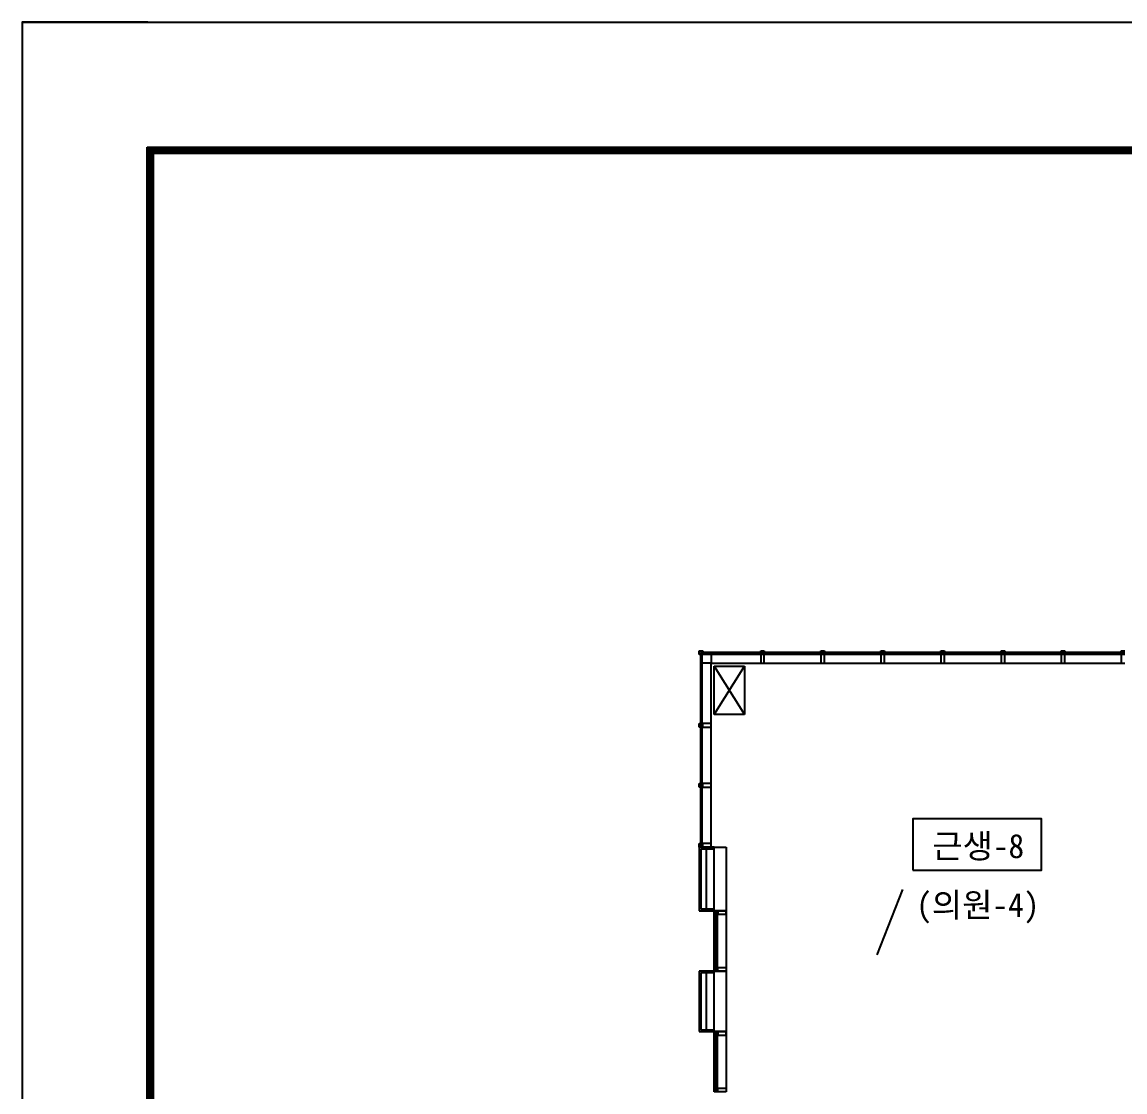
# Model space of a CAD drawing. Header units: millimetres. Extents: x 16332047 to 33387680, y -14835522 to -7015081.
# Drawn here: x 16754814 to 16842447, y -7100085 to -7015081 of the extents above; entities that cross this region are included whole.
import ezdxf
from ezdxf.enums import TextEntityAlignment as Align

# ---------------------------------------------------------------- set-up
doc = ezdxf.new("R2010")
doc.units = ezdxf.units.MM
doc.header["$LTSCALE"] = 300
doc.header["$MEASUREMENT"] = 0
doc.layers.get('Defpoints').update_dxf_attribs({"color": 155, "linetype": 'CONTINUOUS'})
doc.layers.add('AA-BORD-FORM', color=7, linetype='CONTINUOUS')
doc.layers.add('R', color=15, linetype='CONTINUOUS')
doc.layers.add('AA-XXXX-DEFP', color=144, linetype='CONTINUOUS', plot=False)
doc.layers.add('arch', color=255, linetype='CONTINUOUS', lineweight=25)
doc.styles.add('돋움체', font='')
doc.styles.get('돋움체').set_extended_font_data('DotumChe')

msp = doc.modelspace()

# ---------------------------------------------------------------- linework, layer by layer
at = {"layer": 'AA-BORD-FORM', "const_width": 500, "elevation": 0}
msp.add_lwpolyline([(16765064, -7025331), (17164564, -7025331), (17164564, -7301831), (16765064, -7301831)], close=True, dxfattribs=at)
at = {"layer": 'AA-XXXX-DEFP'}
for q in [(17174814, -7015081, 0), (16754814, -7312081, 0)]:
    msp.add_line((16754814, -7015081, 0), q, dxfattribs=at)
at = {"layer": 'AA-XXXX-DEFP', "elevation": 0}
for points in [[(16764764, -7025031), (17164864, -7025031), (17164864, -7302131), (16764764, -7302131)], [(16765064, -7025331), (17164564, -7025331), (17164564, -7301831), (16765064, -7301831)]]:
    msp.add_lwpolyline(points, close=True, dxfattribs=at)
at = {"layer": 'arch', "color": 7}
for p, q in [((16808607, -7065333), (16808607, -7065045)), ((16808607, -7065045), (16808895, -7065045)), ((16808727, -7065333), (16808607, -7065333)), ((16808727, -7065165), (16808727, -7065333)), ((16808895, -7065165), (16808727, -7065165)), ((16813647, -7065165), (16808727, -7065165)), ((16808727, -7065165), (16808727, -7065300)), ((16808862, -7065300), (16808727, -7065300)), ((16808727, -7065300), (16808727, -7070949)), ((16808727, -7065300), (16813647, -7065300)), ((16808862, -7070949), (16808862, -7065300)), ((16808862, -7065300), (16809567, -7065300)), ((16808862, -7066006), (16808862, -7065300)), ((16808895, -7065045), (16808895, -7065165)), ((16809567, -7065300), (16809567, -7066006)), ((16813503, -7065165), (16813503, -7065045)), ((16813503, -7065045), (16813791, -7065045)), ((16813791, -7065165), (16813503, -7065165)), ((16813791, -7065329), (16813503, -7065329)), ((16813503, -7065329), (16813503, -7066005)), ((16813647, -7065300), (16813647, -7065165)), ((16818423, -7065165), (16813647, -7065165)), ((16813647, -7065165), (16813647, -7065300)), ((16813647, -7065300), (16818423, -7065300)), ((16813791, -7065045), (16813791, -7065165)), ((16813791, -7066005), (16813791, -7065329)), ((16818279, -7065165), (16818279, -7065045)), ((16818279, -7065045), (16818567, -7065045)), ((16818567, -7065165), (16818279, -7065165)), ((16818567, -7065329), (16818279, -7065329)), ((16818279, -7065329), (16818279, -7066005)), ((16823199, -7065165), (16818423, -7065165)), ((16818423, -7065165), (16818423, -7065300)), ((16818423, -7065300), (16818423, -7065165)), ((16818423, -7065300), (16823199, -7065300)), ((16818567, -7065045), (16818567, -7065165)), ((16818567, -7066005), (16818567, -7065329)), ((16823055, -7065165), (16823055, -7065045)), ((16823055, -7065045), (16823343, -7065045)), ((16823343, -7065165), (16823055, -7065165)), ((16823343, -7065329), (16823055, -7065329)), ((16823055, -7065329), (16823055, -7066005)), ((16823199, -7065300), (16823199, -7065165)), ((16827975, -7065165), (16823199, -7065165)), ((16823199, -7065165), (16823199, -7065300)), ((16823199, -7065300), (16827975, -7065300)), ((16823343, -7065045), (16823343, -7065165)), ((16823343, -7066005), (16823343, -7065329)), ((16827831, -7065165), (16827831, -7065045)), ((16827831, -7065045), (16828119, -7065045)), ((16828119, -7065165), (16827831, -7065165)), ((16828119, -7065329), (16827831, -7065329)), ((16827831, -7065329), (16827831, -7066005)), ((16827975, -7065300), (16827975, -7065165)), ((16832751, -7065165), (16827975, -7065165)), ((16827975, -7065165), (16827975, -7065300)), ((16827975, -7065300), (16832751, -7065300)), ((16828119, -7065045), (16828119, -7065165)), ((16828119, -7066005), (16828119, -7065329)), ((16832607, -7065165), (16832607, -7065045)), ((16832607, -7065045), (16832895, -7065045)), ((16832607, -7065165), (16832607, -7065045)), ((16832607, -7065045), (16832895, -7065045)), ((16832895, -7065165), (16832607, -7065165)), ((16832895, -7065165), (16832607, -7065165)), ((16832895, -7065329), (16832607, -7065329)), ((16832607, -7065329), (16832607, -7066005)), ((16832895, -7065329), (16832607, -7065329)), ((16832607, -7065329), (16832607, -7066005)), ((16837527, -7065165), (16832751, -7065165)), ((16832751, -7065165), (16832751, -7065300)), ((16832751, -7065300), (16832751, -7065165)), ((16837527, -7065165), (16832751, -7065165)), ((16832751, -7065165), (16832751, -7065300)), ((16832751, -7065300), (16837527, -7065300)), ((16832751, -7065300), (16837527, -7065300)), ((16832895, -7065045), (16832895, -7065165)), ((16832895, -7065045), (16832895, -7065165)), ((16832895, -7066005), (16832895, -7065329)), ((16832895, -7066005), (16832895, -7065329)), ((16837383, -7065165), (16837383, -7065045)), ((16837383, -7065045), (16837671, -7065045)), ((16837671, -7065165), (16837383, -7065165)), ((16837671, -7065329), (16837383, -7065329)), ((16837383, -7065329), (16837383, -7066005)), ((16837527, -7065300), (16837527, -7065165)), ((16842303, -7065165), (16837527, -7065165)), ((16837527, -7065165), (16837527, -7065300)), ((16837527, -7065300), (16837527, -7065165)), ((16837527, -7065300), (16842303, -7065300)), ((16837671, -7065045), (16837671, -7065165)), ((16837671, -7066005), (16837671, -7065329)), ((16842159, -7065165), (16842159, -7065045)), ((16842159, -7065045), (16842447, -7065045)), ((16842447, -7065165), (16842159, -7065165)), ((16842447, -7065329), (16842159, -7065329)), ((16842159, -7065329), (16842159, -7066005)), ((16842303, -7065300), (16842303, -7065165)), ((16809567, -7066006), (16808862, -7066006)), ((16809567, -7080645), (16809567, -7066006)), ((16809567, -7066006), (16842447, -7066006)), ((16809807, -7066245), (16812207, -7070085)), ((16809807, -7070085), (16812207, -7066245)), ((16809807, -7070085), (16809807, -7066245)), ((16809807, -7066245), (16812207, -7066245)), ((16812207, -7066245), (16812207, -7070085)), ((16813503, -7066005), (16813791, -7066005)), ((16818279, -7066005), (16818567, -7066005)), ((16823055, -7066005), (16823343, -7066005)), ((16827831, -7066005), (16828119, -7066005)), ((16832607, -7066005), (16832895, -7066005)), ((16832607, -7066005), (16832895, -7066005)), ((16837383, -7066005), (16837671, -7066005)), ((16842159, -7066005), (16842447, -7066005)), ((16812207, -7070085), (16809807, -7070085)), ((16808607, -7071093), (16808607, -7070805)), ((16808607, -7070805), (16808727, -7070805)), ((16808727, -7071093), (16808607, -7071093)), ((16808727, -7070805), (16808727, -7071093)), ((16808727, -7070949), (16808862, -7070949)), ((16808862, -7070949), (16808727, -7070949)), ((16808727, -7070949), (16808727, -7075725)), ((16808862, -7075725), (16808862, -7070949)), ((16809567, -7070805), (16808891, -7070805)), ((16808891, -7070805), (16808891, -7071093)), ((16808891, -7071093), (16809567, -7071093)), ((16809567, -7071093), (16809567, -7070805)), ((16808607, -7075869), (16808607, -7075581)), ((16808607, -7075581), (16808727, -7075581)), ((16808727, -7075869), (16808607, -7075869)), ((16808727, -7075581), (16808727, -7075869)), ((16808862, -7075725), (16808727, -7075725)), ((16808727, -7075725), (16808727, -7080501)), ((16808727, -7075725), (16808862, -7075725)), ((16808862, -7080501), (16808862, -7075725)), ((16809567, -7075581), (16808891, -7075581)), ((16808891, -7075581), (16808891, -7075869)), ((16808891, -7075869), (16809567, -7075869)), ((16809567, -7075869), (16809567, -7075581)), ((16808607, -7080645), (16808607, -7080357)), ((16808607, -7080357), (16808727, -7080357)), ((16809807, -7080645), (16808607, -7080645)), ((16808607, -7080645), (16808607, -7085685)), ((16808727, -7080645), (16808607, -7080645)), ((16808727, -7080357), (16808727, -7080645)), ((16808727, -7080501), (16808862, -7080501)), ((16809567, -7080357), (16808891, -7080357)), ((16808891, -7080357), (16808891, -7080645)), ((16808891, -7080645), (16809567, -7080645)), ((16809183, -7080645), (16809181, -7085685)), ((16809567, -7080645), (16809567, -7080357)), ((16809807, -7080645), (16810767, -7080645)), ((16809807, -7085685), (16809807, -7080645)), ((16810767, -7080645), (16810767, -7085685)), ((16809807, -7080789), (16808751, -7080789)), ((16808751, -7080789), (16808751, -7085541)), ((16808607, -7085685), (16809807, -7085685)), ((16808751, -7085541), (16809807, -7085541)), ((16810767, -7085685), (16809807, -7085685)), ((16809807, -7085685), (16809927, -7085685)), ((16809807, -7085973), (16809807, -7085685)), ((16810767, -7085685), (16809807, -7085685)), ((16809807, -7090485), (16809807, -7085685)), ((16809807, -7085685), (16810767, -7085685)), ((16809927, -7085973), (16809807, -7085973)), ((16809927, -7085685), (16809927, -7085973)), ((16810062, -7085829), (16809927, -7085829)), ((16809927, -7085829), (16809927, -7090341)), ((16810062, -7090341), (16810062, -7085829)), ((16810767, -7085685), (16810091, -7085685)), ((16810091, -7085685), (16810091, -7085973)), ((16810091, -7085973), (16810767, -7085973)), ((16810767, -7085685), (16810767, -7090485)), ((16810767, -7085685), (16810767, -7090485)), ((16810767, -7085973), (16810767, -7085685)), ((16809807, -7090197), (16809927, -7090197)), ((16809807, -7090485), (16809807, -7090197)), ((16809927, -7090197), (16809927, -7090485)), ((16809927, -7090341), (16810062, -7090341)), ((16810091, -7090485), (16810091, -7090197)), ((16810091, -7090197), (16810767, -7090197)), ((16810767, -7090197), (16810767, -7090485)), ((16809807, -7090485), (16808607, -7090485)), ((16808607, -7090485), (16808607, -7095285)), ((16809807, -7090629), (16808751, -7090629)), ((16808751, -7090629), (16808751, -7095141)), ((16809183, -7090485), (16809181, -7095285)), ((16809807, -7090485), (16810767, -7090485)), ((16809807, -7095285), (16809807, -7090485)), ((16809927, -7090485), (16809807, -7090485)), ((16810767, -7090485), (16809807, -7090485)), ((16810767, -7090485), (16809807, -7090485)), ((16810767, -7090485), (16810091, -7090485)), ((16810767, -7090485), (16810767, -7095285)), ((16808607, -7095285), (16809807, -7095285)), ((16808751, -7095141), (16809807, -7095141)), ((16810767, -7095285), (16809807, -7095285)), ((16809807, -7095285), (16809927, -7095285)), ((16809807, -7095573), (16809807, -7095285)), ((16810767, -7095285), (16809807, -7095285)), ((16809807, -7100085), (16809807, -7095285)), ((16809807, -7095285), (16810767, -7095285)), ((16809927, -7095573), (16809807, -7095573)), ((16809927, -7095285), (16809927, -7095573)), ((16810062, -7095429), (16809927, -7095429)), ((16809927, -7095429), (16809927, -7099941)), ((16810062, -7099941), (16810062, -7095429)), ((16810767, -7095285), (16810091, -7095285)), ((16810091, -7095285), (16810091, -7095573)), ((16810091, -7095573), (16810767, -7095573)), ((16810767, -7095285), (16810767, -7100085)), ((16810767, -7095285), (16810767, -7100085)), ((16810767, -7095573), (16810767, -7095285)), ((16809807, -7099797), (16809927, -7099797)), ((16809807, -7100085), (16809807, -7099797)), ((16809927, -7099797), (16809927, -7100085)), ((16809927, -7099941), (16810062, -7099941)), ((16810091, -7100085), (16810091, -7099797)), ((16810091, -7099797), (16810767, -7099797)), ((16810767, -7099797), (16810767, -7100085)), ((16809927, -7100085), (16809807, -7100085)), ((16810767, -7100085), (16809807, -7100085)), ((16810767, -7100085), (16809807, -7100085)), ((16810767, -7100085), (16810091, -7100085))]:
    msp.add_line(p, q, dxfattribs=at)
at = {"layer": 'arch', "color": 7, "extrusion": (0, 0, -1)}
for p, q in [((16809807, -7090485), (16809807, -7085685)), ((16809807, -7085685), (16810767, -7085685)), ((16810767, -7085685), (16810767, -7090485)), ((16810767, -7090485), (16809807, -7090485)), ((16809807, -7100085), (16809807, -7095285)), ((16809807, -7095285), (16810767, -7095285)), ((16810767, -7095285), (16810767, -7100085)), ((16810767, -7100085), (16809807, -7100085))]:
    msp.add_line(p, q, dxfattribs=at)
at = {"layer": 'arch', "color": 7}
msp.add_lwpolyline([(16825596, -7082464), (16835805, -7082464), (16835805, -7078380), (16825596, -7078380)], close=True, dxfattribs=at)
at = {"layer": 'Defpoints', "elevation": 0}
msp.add_lwpolyline([(16764816, -7015081), (16754828, -7015081), (16754828, -7025069)], dxfattribs=at)
at = {"layer": 'R', "color": 7}
msp.add_line((16822754, -7089197, 0), (16824788, -7084013, 0), dxfattribs=at)

# ---------------------------------------------------------------- texts
at = {"layer": 'arch', "color": 7, "style": '돋움체'}
for s, p in [('근생-8', (16830787, -7081505)), ('(의원-4)', (16830754, -7086189))]:
    msp.add_text(s, height=1920, dxfattribs=at).set_placement(p, align=Align.CENTER)

doc.saveas('drawing.dxf')
